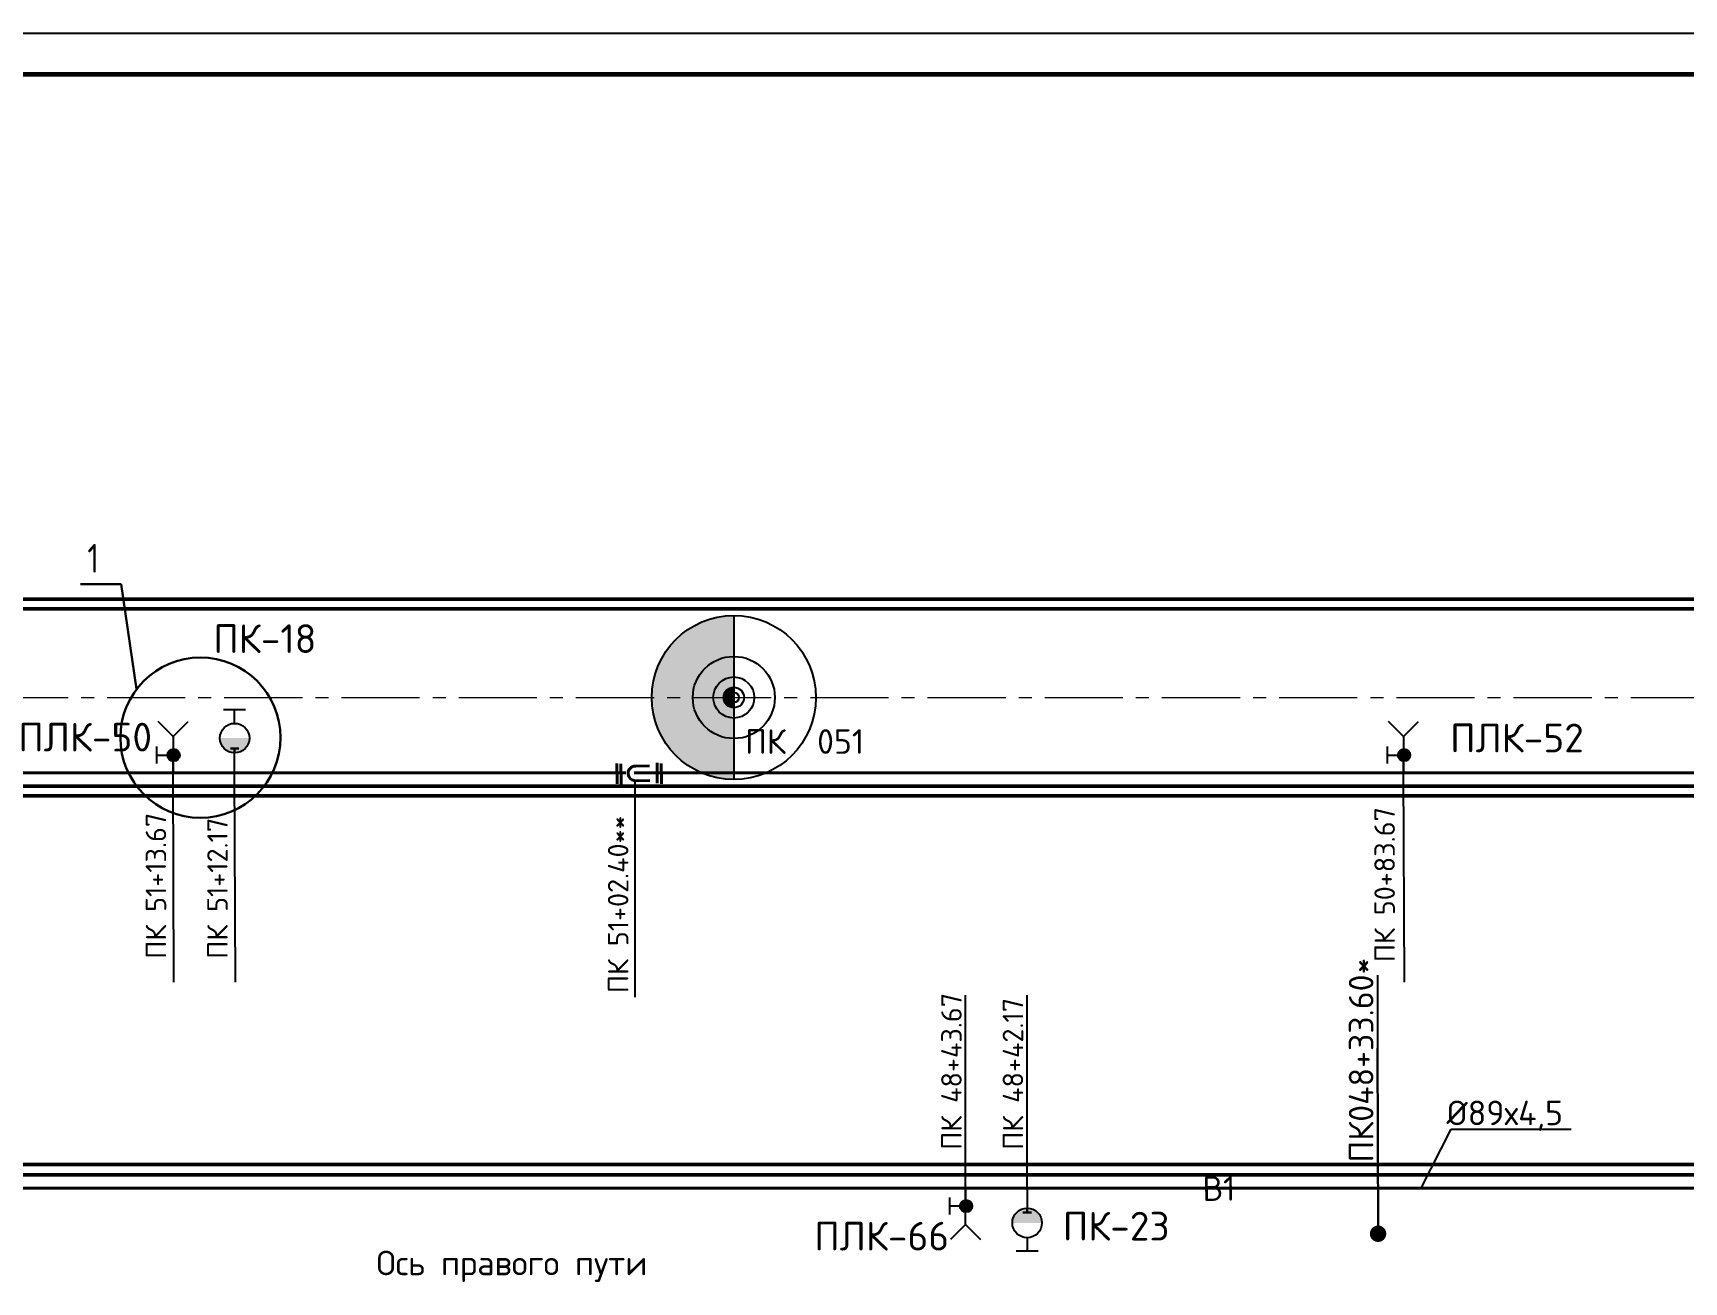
# Paper-space layout 'л2-л8' of a CAD drawing. Header units: millimetres. Extents: x 10032 to 18918, y -3051 to 627.
# Drawn here: x 17278.9 to 17480.1, y -1616.3 to -1464.1 of the extents above; entities that cross this region are included whole.
import ezdxf

# ---------------------------------------------------------------- set-up
doc = ezdxf.new("R2010")
doc.units = ezdxf.units.MM
doc.header["$LTSCALE"] = 0.5
doc.linetypes.add('CENTER2', pattern=[28.575, 19.05, -3.175, 3.175, -3.175])
for name, color, linetype in [('1_NADPIS', 7, 'Continuous'), ('3_Текст', 7, 'Continuous'), ('FORMAT', 7, 'Continuous'), ('NADPISI', 110, 'Continuous'), ('OSI', 1, 'Continuous'), ('ВК_надписи', 7, 'Continuous'), ('ВК_сети', 4, 'Continuous'), ('ГТ_ПК', 2, 'Continuous'), ('ГТ_ПК @ 0.25', 2, 'Continuous'), ('ГТ_ПК @ 0.5', 2, 'Continuous'), ('ГТ_ПК @ 1', 2, 'Continuous'), ('ГТ_ПК @ 2', 2, 'Continuous'), ('ГТ_ПК @ 4', 2, 'Continuous')]:
    doc.layers.add(name, color=color, linetype=linetype)
for name, color, linetype, lineweight in [('1_PK500', 5, 'Continuous', 35), ('А_Конструкции', 4, 'Continuous', 50), ('АР_Оси', 242, 'CENTER2', 18)]:
    doc.layers.add(name, color=color, linetype=linetype, lineweight=lineweight)
doc.styles.add('RS-3-08', font='romans.shx', dxfattribs={"width": 0.8, "height": 3})
doc.styles.add('Стандарт ММП', font='isocpeur.ttf')

# ---------------------------------------------------------------- blocks, each defined once
blk = doc.blocks.new('ПК')
at = {"layer": 'ГТ_ПК'}
blk.add_hatch(color=0, dxfattribs=at).paths.add_polyline_path([(0, -2.5, 0.414214), (2.5, 0, 0.414214), (0, 2.5)])
at = {"layer": 'ГТ_ПК', "color": 0}
blk.add_line((0, -2.5), (0, 2.5), dxfattribs=at)
blk.add_circle((0, 0), 2.5, dxfattribs=at)
blk = doc.blocks.new('*U483')
at = {"layer": 'ГТ_ПК @ 0.25', "extrusion": (9.32183e-09, 7.72587e-22, 1), "xscale": 0.2500000000000059, "yscale": 0.2500000000000053, "zscale": 0.2500000000000053, "rotation": 180}
blk.add_blockref('ПК', (17364.32, -1545.04, 0), dxfattribs=at)
at = {"layer": 'ГТ_ПК @ 0.5', "extrusion": (9.32183e-09, 7.72587e-22, 1), "xscale": 0.5000000000000185, "yscale": 0.5000000000000173, "zscale": 0.5000000000000173, "rotation": 180}
blk.add_blockref('ПК', (17364.32, -1545.04, 0), dxfattribs=at)
at = {"layer": 'ГТ_ПК @ 1', "extrusion": (9.32183e-09, 7.72587e-22, 1), "rotation": 179.9999999999641}
blk.add_blockref('ПК', (17364.32, -1545.04, 0), dxfattribs=at)
at = {"layer": 'ГТ_ПК @ 2', "extrusion": (9.32183e-09, 7.72587e-22, 1), "xscale": 2.000000000000074, "yscale": 2.000000000000069, "zscale": 2.000000000000069, "rotation": 180}
blk.add_blockref('ПК', (17364.32, -1545.04, 0), dxfattribs=at)
at = {"layer": 'ГТ_ПК @ 4', "extrusion": (9.32183e-09, 7.72587e-22, 1), "xscale": 4.000000000000095, "yscale": 4.000000000000085, "zscale": 4.000000000000085, "rotation": 180}
blk.add_blockref('ПК', (17364.32, -1545.04, 0), dxfattribs=at)

psp = doc.layouts.new('л2-л8')

# ---------------------------------------------------------------- hatches: boundary and pattern name
at = {"layer": 'ВК_сети', "ltscale": 0.5}
h = psp.add_hatch(color=5, dxfattribs=at)
h.paths.add_polyline_path([(17296.7809, -1552.0492, -0.41421356), (17296.0309, -1552.7992), (17296.0309, -1552.0492)])
h.paths.add_polyline_path([(17296.7809, -1552.0492), (17296.0309, -1552.0492), (17296.0309, -1551.2992, -0.41421356)])
h.paths.add_polyline_path([(17296.0309, -1552.0492), (17296.0309, -1552.7992, -0.58408052), (17295.3891, -1551.6612)])
h.paths.add_polyline_path([(17296.0309, -1551.2992), (17296.0309, -1552.0492), (17295.3891, -1551.6612, -0.26256208)])
h = psp.add_hatch(color=1, dxfattribs=at)
h.paths.add_polyline_path([(17301.6693, -1549.9902), (17305.2693, -1549.9902, -0.09159777), (17305.1505, -1550.6334), (17301.7881, -1550.6334, -0.09159777)])
h.paths.add_polyline_path([(17301.7881, -1550.6334), (17305.1505, -1550.6334, -0.68812614)])
h = psp.add_hatch(color=1, dxfattribs=at)
h.paths.add_polyline_path([(17301.6693, -1549.9902), (17305.2693, -1549.9902, -0.09159777), (17305.1505, -1550.6334), (17301.7881, -1550.6334, -0.09159777)])
h.paths.add_polyline_path([(17301.7881, -1550.6334), (17305.1505, -1550.6334, -0.68812614)])
h = psp.add_hatch(color=5, dxfattribs=at)
h.paths.add_polyline_path([(17446.7809, -1552.0492, -0.41421356), (17446.0309, -1552.7992), (17446.0309, -1552.0492)])
h.paths.add_polyline_path([(17446.7809, -1552.0492), (17446.0309, -1552.0492), (17446.0309, -1551.2992, -0.41421356)])
h.paths.add_polyline_path([(17446.0309, -1552.0492), (17446.0309, -1552.7992, -0.58408052), (17445.3891, -1551.6612)])
h.paths.add_polyline_path([(17446.0309, -1551.2992), (17446.0309, -1552.0492), (17445.3891, -1551.6612, -0.26256208)])
h = psp.add_hatch(color=5, dxfattribs=at)
h.paths.add_polyline_path([(17393.3859, -1607.0118, 0.41421356), (17392.6359, -1606.2618), (17392.6359, -1607.0118)])
h.paths.add_polyline_path([(17393.3859, -1607.0118), (17392.6359, -1607.0118), (17392.6359, -1607.7618, 0.41421356)])
h.paths.add_polyline_path([(17392.6359, -1607.0118), (17392.6359, -1606.2618, 0.58408052), (17391.9941, -1607.3998)])
h.paths.add_polyline_path([(17392.6359, -1607.7618), (17392.6359, -1607.0118), (17391.9941, -1607.3998, 0.26256208)])
h = psp.add_hatch(color=1, dxfattribs=at)
h.paths.add_polyline_path([(17398.2743, -1609.0707), (17401.8743, -1609.0707, 0.09159777), (17401.7555, -1608.4276), (17398.3931, -1608.4276, 0.09159777)])
h.paths.add_polyline_path([(17398.3931, -1608.4276), (17401.7555, -1608.4276, 0.68812614)])
h = psp.add_hatch(color=1, dxfattribs=at)
h.paths.add_polyline_path([(17398.2743, -1609.0707), (17401.8743, -1609.0707, 0.09159777), (17401.7555, -1608.4276), (17398.3931, -1608.4276, 0.09159777)])
h.paths.add_polyline_path([(17398.3931, -1608.4276), (17401.7555, -1608.4276, 0.68812614)])

# ---------------------------------------------------------------- linework, layer by layer
at = {"layer": '1_NADPIS', "color": 1, "linetype": 'Continuous'}
for p, q in [((17296.0687, -1579.7368, 0), (17295.9685, -1554.0279, 0)), ((17303.5687, -1579.7368, 0), (17303.4685, -1554.0279, 0)), ((17352.2722, -1555.1836), (17352.2722, -1581.5698)), ((17446.0687, -1579.7368, 0), (17445.9685, -1554.0278, 0)), ((17442.8677, -1609.8929), (17442.8046, -1578.8792)), ((17392.5743, -1604.8318, 0), (17392.5743, -1581.3224, 0)), ((17400.0743, -1604.8318, 0), (17400.0743, -1581.3224, 0))]:
    psp.add_line(p, q, dxfattribs=at)
at = {"layer": 'FORMAT', "color": 7}
psp.add_line((16886.1811, -1464.0567), (18177.2466, -1464.0567), dxfattribs=at)
at = {"layer": 'FORMAT', "lineweight": 60}
psp.add_line((16881.1811, -1469.0567), (18172.2466, -1469.0567), dxfattribs=at)
at = {"layer": 'NADPISI', "color": 2, "lineweight": 9, "const_width": 1, "elevation": 0}
psp.add_lwpolyline([(17442.3518, -1610.3927, 1), (17443.3518, -1610.3927, 1)], format="xyb", close=True, dxfattribs=at)
at = {"layer": 'OSI', "color": 2, "lineweight": 30}
psp.add_line((17442.8677, -1609.8929), (17442.7984, -1587.7812), dxfattribs=at)
at = {"layer": 'А_Конструкции'}
for p, q in [((17823.2256, -1533.0376), (16575.1057, -1533.0376)), ((17823.2256, -1534.2376), (16575.1057, -1534.2376)), ((17823.2256, -1555.8376), (16575.1057, -1555.8376)), ((17823.2256, -1557.0376), (16575.1057, -1557.0376)), ((17610.9355, -1601.9734, 0), (17100.2987, -1601.9734, 0)), ((17610.9286, -1603.2234, 0), (17100.2987, -1603.2234, 0))]:
    psp.add_line(p, q, dxfattribs=at)
at = {"layer": 'АР_Оси', "color": 7}
psp.add_line((16573.5493, -1545.0376), (17823.2256, -1545.0376), dxfattribs=at)
at = {"layer": 'ВК_надписи', "color": 1, "lineweight": 30, "ltscale": 0.5}
for p in [(17284.6963, -1531.2127, 0), (17291.5226, -1544.031, 0)]:
    psp.add_line(p, (17289.6363, -1531.2127, 0), dxfattribs=at)
at = {"layer": 'ВК_надписи'}
for p, q in [((17448.0887, -1604.8318, 0), (17451.7484, -1597.6341, 0)), ((17451.7484, -1597.6341, 0), (17466.3879, -1597.6341, 0))]:
    psp.add_line(p, q, dxfattribs=at)
at = {"layer": 'ВК_надписи', "color": 1, "lineweight": 30, "ltscale": 0.5}
psp.add_circle((17299.3035, -1549.9298, 0), 9.7641, dxfattribs=at)
at = {"layer": 'ВК_сети', "color": 1, "ltscale": 0.5}
for p, q in [((17304.8112, -1546.5373, 0), (17302.1274, -1546.5373, 0)), ((17304.8112, -1546.5373, 0), (17302.1274, -1546.5373, 0)), ((17303.4693, -1548.1902, 0), (17303.4693, -1546.5373, 0)), ((17303.4693, -1548.1902, 0), (17303.4693, -1546.5373, 0)), ((17303.4693, -1554.2291, 0), (17303.4693, -1551.7902, 0)), ((17303.4693, -1554.2291, 0), (17303.4693, -1551.7902, 0)), ((17400.0743, -1604.8318, 0), (17400.0743, -1607.2707, 0)), ((17400.0743, -1604.8318, 0), (17400.0743, -1607.2707, 0)), ((17400.0743, -1610.8707, 0), (17400.0743, -1612.5236, 0)), ((17400.0743, -1610.8707, 0), (17400.0743, -1612.5236, 0)), ((17401.4162, -1612.5236, 0), (17398.7324, -1612.5236, 0)), ((17401.4162, -1612.5236, 0), (17398.7324, -1612.5236, 0))]:
    psp.add_line(p, q, dxfattribs=at)
at = {"layer": 'ВК_сети', "color": 5, "ltscale": 0.5}
for p, q in [((17295.9693, -1549.7904, 0), (17294.1451, -1547.9662, 0)), ((17295.9693, -1549.7904, 0), (17297.7935, -1547.9662, 0)), ((17445.9693, -1549.7904, 0), (17444.1451, -1547.9662, 0)), ((17445.9693, -1549.7904, 0), (17447.7935, -1547.9662, 0)), ((17294.0013, -1553.0808, 0), (17294.0013, -1551.019, 0)), ((17295.9693, -1549.7904, 0), (17295.9693, -1554.2291, 0)), ((17444.0013, -1553.0808, 0), (17444.0013, -1551.019, 0)), ((17445.9693, -1549.7904, 0), (17445.9693, -1554.2291, 0)), ((17294.0013, -1552.0499, 0), (17296.0309, -1552.0499, 0)), ((17444.0013, -1552.0499, 0), (17446.0309, -1552.0499, 0)), ((17390.6063, -1605.9801, 0), (17390.6063, -1608.0419, 0)), ((17392.5743, -1609.2706, 0), (17392.5743, -1604.8318, 0)), ((17390.6063, -1607.011, 0), (17392.6359, -1607.011, 0)), ((17392.5743, -1609.2706, 0), (17390.7501, -1611.0947, 0)), ((17392.5743, -1609.2706, 0), (17394.3985, -1611.0947, 0))]:
    psp.add_line(p, q, dxfattribs=at)
at = {"layer": 'ВК_сети', "color": 1, "lineweight": 30, "ltscale": 0.5, "extrusion": (-3.27269e-07, -1.1423e-06, 1)}
for p, q in [((17295.9693, -1554.2291, 0), (17295.9693, -1551.2742, 0)), ((17445.9693, -1554.2291, 0), (17445.9693, -1551.2742, 0))]:
    psp.add_line(p, q, dxfattribs=at)
at = {"layer": 'ВК_сети', "color": 1, "lineweight": 30, "ltscale": 0.5}
for p, q in [((17303.4693, -1551.2677, -0.0001), (17302.9519, -1551.2639, -0.0001)), ((17303.4693, -1551.2677, -0.0001), (17302.9519, -1551.2639, -0.0001)), ((17303.4663, -1551.6697, -0.0001), (17303.4693, -1551.2677, -0.0001)), ((17303.4663, -1551.6697, -0.0001), (17303.4693, -1551.2677, -0.0001)), ((17303.4693, -1551.2677, -0.0001), (17303.9867, -1551.2715, -0.0001)), ((17303.4693, -1551.2677, -0.0001), (17303.9867, -1551.2715, -0.0001)), ((17400.0743, -1607.7933, -0.0001), (17399.5569, -1607.7971, -0.0001)), ((17400.0743, -1607.7933, -0.0001), (17399.5569, -1607.7971, -0.0001)), ((17400.0713, -1607.3913, -0.0001), (17400.0743, -1607.7933, -0.0001)), ((17400.0713, -1607.3913, -0.0001), (17400.0743, -1607.7933, -0.0001)), ((17400.0743, -1607.7933, -0.0001), (17400.5916, -1607.7894, -0.0001)), ((17400.0743, -1607.7933, -0.0001), (17400.5916, -1607.7894, -0.0001))]:
    psp.add_line(p, q, dxfattribs=at)
at = {"layer": 'ВК_сети', "color": 5, "lineweight": 40, "ltscale": 0.5}
for p, q in [((17350.0644, -1553.0717, 0), (17350.0949, -1555.5542)), ((17350.5608, -1553.1317, 0), (17350.5912, -1555.6142)), ((17352.3839, -1553.3871, 0), (17354.0548, -1553.3666, 0)), ((17354.964, -1553.0116, 0), (17354.9944, -1555.4941)), ((17355.4604, -1553.0717, 0), (17355.4908, -1555.5542)), ((17352.4059, -1555.182), (17354.0768, -1555.1615))]:
    psp.add_line(p, q, dxfattribs=at)
at = {"layer": 'ВК_сети', "color": 1, "lineweight": 30, "ltscale": 0.5, "extrusion": (-3.27269e-07, 1.1423e-06, 1)}
psp.add_line((17392.5743, -1604.8318, 0), (17392.5743, -1607.7867, 0), dxfattribs=at)
at = {"layer": 'ВК_сети', "color": 2, "lineweight": 40, "ltscale": 0.5, "elevation": 0}
for points in [[(17261.7569, -1554.2292), (17351.1756, -1554.2292)], [(17352.1733, -1554.2292), (17536.4313, -1554.2292)], [(17162.9494, -1604.8318), (17443.3112, -1604.8318)], [(17443.3112, -1604.8318), (17584.9035, -1604.8318)]]:
    psp.add_lwpolyline(points, dxfattribs=at)
at = {"layer": 'ВК_сети', "color": 1, "ltscale": 0.5}
for centre in [(17303.4693, -1549.9902, 0), (17303.4693, -1549.9902, 0), (17400.0743, -1609.0707, 0), (17400.0743, -1609.0707, 0)]:
    psp.add_circle(centre, 1.8, dxfattribs=at)
at = {"layer": 'ВК_сети', "color": 5, "ltscale": 0.5}
for centre in [(17296.0309, -1552.0492, 0), (17446.0309, -1552.0492, 0), (17392.6359, -1607.0118, 0)]:
    psp.add_circle(centre, 0.75, dxfattribs=at)
at = {"layer": 'ВК_сети', "color": 5, "lineweight": 40, "ltscale": 0.5}
psp.add_arc((17352.3281, -1554.2854), 0.9, 86.442581, 274.961833, dxfattribs=at)

# ---------------------------------------------------------------- block references
at = {"layer": 'ГТ_ПК', "color": 6, "linetype": 'Continuous', "lineweight": 120}
psp.add_blockref('*U483', (0, 0), dxfattribs=at)

# ---------------------------------------------------------------- texts
at = {"layer": '1_NADPIS', "color": 1, "linetype": 'Continuous', "style": 'Стандарт ММП'}
for s, height, rotation, p in [('ПК-18', 3.5, 360, (17300.8756, -1539.6163)), ('ПК 51+13.67', 2.5, 90, (17295.1244, -1576.8893, 0)), (' ПК 51+02.40**', 2.5, 90, (17351.4696, -1582.6594)), ('ПК 50+83.67', 2.5, 90, (17444.903, -1577.2972, 0)), ('ПК 51+12.17', 2.5, 90, (17302.6244, -1576.8893, 0)), ('ПК048+33.60*', 3, 90.010717, (17442.2905, -1601.7037, 0)), ('ПК 48+43.67', 2.5, 90, (17392.0965, -1600.1685, 0)), ('ПК 48+42.17', 2.5, 90, (17399.5965, -1600.1685, 0)), ('ПК-23', 3.5, 360, (17404.4206, -1611.2194))]:
    psp.add_text(s, height=height, rotation=rotation, dxfattribs=at).set_placement(p)
at = {"layer": '1_NADPIS', "linetype": 'Continuous', "style": 'Стандарт ММП'}
for s, p in [('ПЛК-50', (17277.099, -1551.6162, 0)), ('ПЛК-52', (17451.6372, -1551.721, 0)), ('ПЛК-66', (17374.1279, -1612.4358, 0))]:
    psp.add_text(s, height=3.5, rotation=360, dxfattribs=at).set_placement(p)
at = {"layer": '1_PK500', "style": 'Стандарт ММП'}
psp.add_text('В1', height=3, rotation=0.560426, dxfattribs=at).set_placement((17421.4617, -1606.3948))
at = {"layer": '3_Текст', "color": 255, "style": 'Стандарт ММП'}
psp.add_text('Ось правого пути', height=3, dxfattribs=at).set_placement((17320.7556, -1615.4537, 0))
at = {"layer": 'ВК_надписи', "color": 1, "lineweight": 30, "ltscale": 0.5, "style": 'RS-3-08', "width": 0.8}
psp.add_text('1', height=3.5, dxfattribs=at).set_placement((17285.5057, -1529.8234, 0))
at = {"layer": 'ВК_надписи', "lineweight": 30, "ltscale": 0.5, "style": 'Стандарт ММП'}
psp.add_text('%%C89х4,5', height=3, dxfattribs=at).set_placement((17451.1875, -1597.1629, 0))
at = {"layer": 'ВК_надписи', "insert": (17372.9521, -1551.9117), "char_height": 3, "attachment_point": 8, "style": 'Стандарт ММП'}
psp.add_mtext('ПК  051', dxfattribs=at)

doc.saveas('drawing.dxf')
